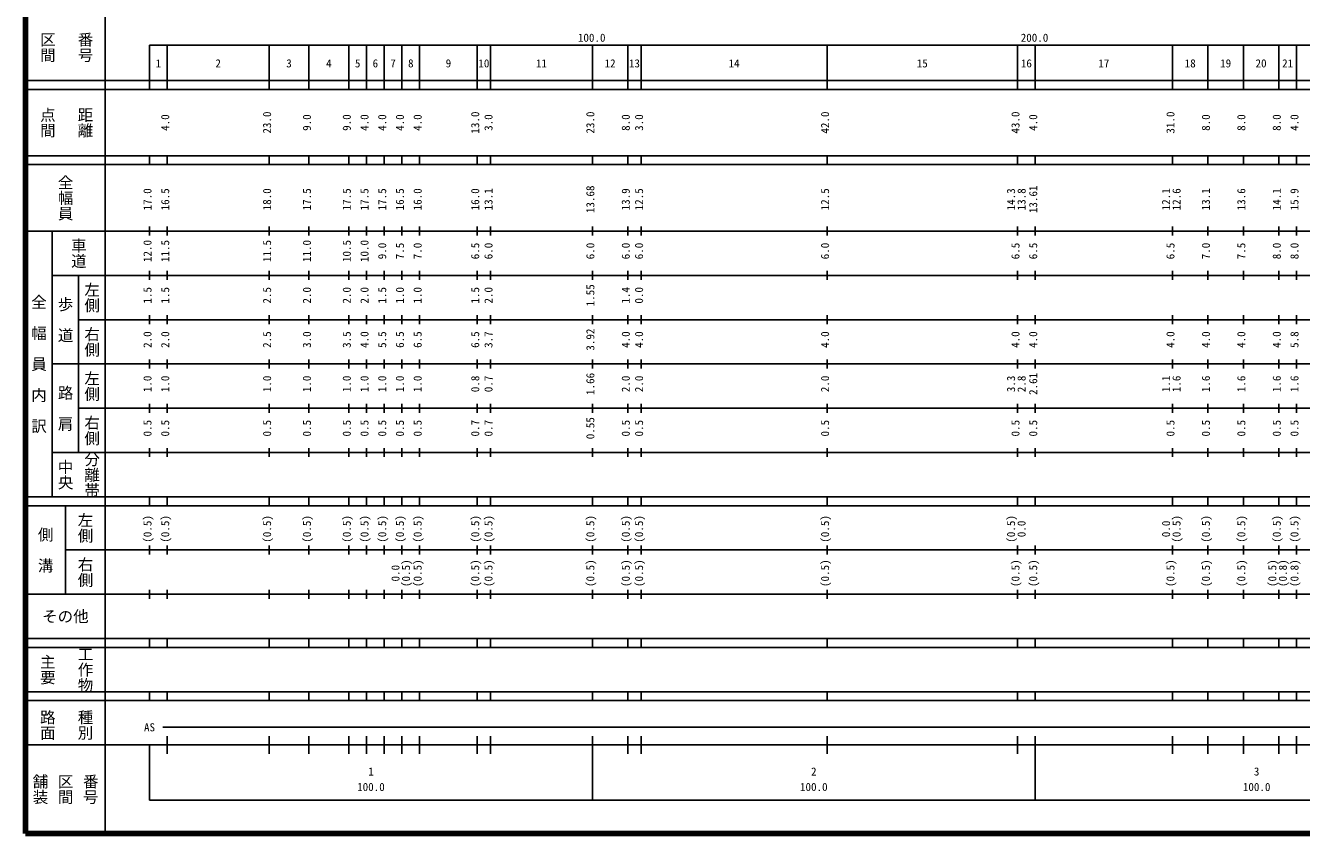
# Model space of a CAD drawing. Units: millimetres on the paper, enlarged 1000 times. Extents: x 40000 to 680000, y 20000 to 380000.
# Drawn here: x 40000 to 328127, y 20000 to 202409 of the extents above; entities that cross this region are included whole.
import ezdxf
from ezdxf.enums import TextEntityAlignment as Align

# ---------------------------------------------------------------- set-up
doc = ezdxf.new("R2010")
doc.units = ezdxf.units.MM
doc.header["$LTSCALE"] = 1000
doc.layers.add('M-TTL', color=2, linetype='Continuous', lineweight=140)
doc.layers.add('M-TTL-BAND', color=7, linetype='Continuous', lineweight=25)
doc.styles.add('@ＭＳ ゴシック', font='')
doc.styles.add('ＭＳ ゴシック', font='')
doc.styles.get('@ＭＳ ゴシック').set_extended_font_data('@MS Gothic')
doc.styles.get('ＭＳ ゴシック').set_extended_font_data('MS Gothic')

msp = doc.modelspace()

# ---------------------------------------------------------------- linework, layer by layer
at = {"layer": 'M-TTL'}
for p, q in [((40000, 380000), (40000, 20000)), ((40000, 20000), (680000, 20000))]:
    msp.add_line(p, q, dxfattribs=at)
at = {"layer": 'M-TTL-BAND'}
for p, q in [((58000, 370000), (58000, 20000)), ((68000, 198000), (579000, 198000)), ((68000, 198000), (68000, 188000)), ((72000, 188000), (72000, 198000)), ((95000, 188000), (95000, 198000)), ((104000, 188000), (104000, 198000)), ((113000, 188000), (113000, 198000)), ((117000, 188000), (117000, 198000)), ((121000, 188000), (121000, 198000)), ((125000, 188000), (125000, 198000)), ((129000, 188000), (129000, 198000)), ((142000, 188000), (142000, 198000)), ((145000, 188000), (145000, 198000)), ((168000, 188000), (168000, 198000)), ((176000, 188000), (176000, 198000)), ((179000, 188000), (179000, 198000)), ((221000, 188000), (221000, 198000)), ((264000, 188000), (264000, 198000)), ((268000, 188000), (268000, 198000)), ((299000, 188000), (299000, 198000)), ((307000, 188000), (307000, 198000)), ((315000, 188000), (315000, 198000)), ((323000, 188000), (323000, 198000)), ((327000, 188000), (327000, 198000)), ((40000, 190000), (579000, 190000)), ((40000, 188000), (579000, 188000)), ((40000, 173000), (579000, 173000)), ((68000, 171000), (68000, 173000)), ((72000, 171000), (72000, 173000)), ((95000, 171000), (95000, 173000)), ((104000, 171000), (104000, 173000)), ((113000, 171000), (113000, 173000)), ((117000, 171000), (117000, 173000)), ((121000, 171000), (121000, 173000)), ((125000, 171000), (125000, 173000)), ((129000, 171000), (129000, 173000)), ((142000, 171000), (142000, 173000)), ((145000, 171000), (145000, 173000)), ((168000, 171000), (168000, 173000)), ((176000, 171000), (176000, 173000)), ((179000, 171000), (179000, 173000)), ((221000, 171000), (221000, 173000)), ((264000, 171000), (264000, 173000)), ((268000, 171000), (268000, 173000)), ((299000, 171000), (299000, 173000)), ((307000, 171000), (307000, 173000)), ((315000, 171000), (315000, 173000)), ((323000, 171000), (323000, 173000)), ((327000, 171000), (327000, 173000)), ((40000, 171000), (579000, 171000)), ((40000, 156000), (579000, 156000)), ((46000, 96000), (46000, 156000)), ((68000, 155000), (68000, 157000)), ((72000, 155000), (72000, 157000)), ((95000, 155000), (95000, 157000)), ((104000, 155000), (104000, 157000)), ((113000, 155000), (113000, 157000)), ((117000, 155000), (117000, 157000)), ((121000, 155000), (121000, 157000)), ((125000, 155000), (125000, 157000)), ((129000, 155000), (129000, 157000)), ((142000, 155000), (142000, 157000)), ((145000, 155000), (145000, 157000)), ((168000, 155000), (168000, 157000)), ((176000, 155000), (176000, 157000)), ((179000, 155000), (179000, 157000)), ((221000, 155000), (221000, 157000)), ((264000, 155000), (264000, 157000)), ((268000, 155000), (268000, 157000)), ((299000, 155000), (299000, 157000)), ((307000, 155000), (307000, 157000)), ((315000, 155000), (315000, 157000)), ((323000, 155000), (323000, 157000)), ((327000, 155000), (327000, 157000)), ((68000, 145000), (68000, 147000)), ((72000, 145000), (72000, 147000)), ((95000, 145000), (95000, 147000)), ((104000, 145000), (104000, 147000)), ((113000, 145000), (113000, 147000)), ((117000, 145000), (117000, 147000)), ((121000, 145000), (121000, 147000)), ((125000, 145000), (125000, 147000)), ((129000, 145000), (129000, 147000)), ((142000, 145000), (142000, 147000)), ((145000, 145000), (145000, 147000)), ((168000, 145000), (168000, 147000)), ((176000, 145000), (176000, 147000)), ((179000, 145000), (179000, 147000)), ((221000, 145000), (221000, 147000)), ((264000, 145000), (264000, 147000)), ((268000, 145000), (268000, 147000)), ((299000, 145000), (299000, 147000)), ((307000, 145000), (307000, 147000)), ((315000, 145000), (315000, 147000)), ((323000, 145000), (323000, 147000)), ((327000, 145000), (327000, 147000)), ((46000, 146000), (579000, 146000)), ((52000, 146000), (52000, 106000)), ((52000, 136000), (579000, 136000)), ((68000, 135000), (68000, 137000)), ((72000, 135000), (72000, 137000)), ((95000, 135000), (95000, 137000)), ((104000, 135000), (104000, 137000)), ((113000, 135000), (113000, 137000)), ((117000, 135000), (117000, 137000)), ((121000, 135000), (121000, 137000)), ((125000, 135000), (125000, 137000)), ((129000, 135000), (129000, 137000)), ((142000, 135000), (142000, 137000)), ((145000, 135000), (145000, 137000)), ((168000, 135000), (168000, 137000)), ((176000, 135000), (176000, 137000)), ((179000, 135000), (179000, 137000)), ((221000, 135000), (221000, 137000)), ((264000, 135000), (264000, 137000)), ((268000, 135000), (268000, 137000)), ((299000, 135000), (299000, 137000)), ((307000, 135000), (307000, 137000)), ((315000, 135000), (315000, 137000)), ((323000, 135000), (323000, 137000)), ((327000, 135000), (327000, 137000)), ((68000, 125000), (68000, 127000)), ((72000, 125000), (72000, 127000)), ((95000, 125000), (95000, 127000)), ((104000, 125000), (104000, 127000)), ((113000, 125000), (113000, 127000)), ((117000, 125000), (117000, 127000)), ((121000, 125000), (121000, 127000)), ((125000, 125000), (125000, 127000)), ((129000, 125000), (129000, 127000)), ((142000, 125000), (142000, 127000)), ((145000, 125000), (145000, 127000)), ((168000, 125000), (168000, 127000)), ((176000, 125000), (176000, 127000)), ((179000, 125000), (179000, 127000)), ((221000, 125000), (221000, 127000)), ((264000, 125000), (264000, 127000)), ((268000, 125000), (268000, 127000)), ((299000, 125000), (299000, 127000)), ((307000, 125000), (307000, 127000)), ((315000, 125000), (315000, 127000)), ((323000, 125000), (323000, 127000)), ((327000, 125000), (327000, 127000)), ((46000, 126000), (579000, 126000)), ((52000, 116000), (579000, 116000)), ((68000, 115000), (68000, 117000)), ((72000, 115000), (72000, 117000)), ((95000, 115000), (95000, 117000)), ((104000, 115000), (104000, 117000)), ((113000, 115000), (113000, 117000)), ((117000, 115000), (117000, 117000)), ((121000, 115000), (121000, 117000)), ((125000, 115000), (125000, 117000)), ((129000, 115000), (129000, 117000)), ((142000, 115000), (142000, 117000)), ((145000, 115000), (145000, 117000)), ((168000, 115000), (168000, 117000)), ((176000, 115000), (176000, 117000)), ((179000, 115000), (179000, 117000)), ((221000, 115000), (221000, 117000)), ((264000, 115000), (264000, 117000)), ((268000, 115000), (268000, 117000)), ((299000, 115000), (299000, 117000)), ((307000, 115000), (307000, 117000)), ((315000, 115000), (315000, 117000)), ((323000, 115000), (323000, 117000)), ((327000, 115000), (327000, 117000)), ((68000, 105000), (68000, 107000)), ((72000, 105000), (72000, 107000)), ((95000, 105000), (95000, 107000)), ((104000, 105000), (104000, 107000)), ((113000, 105000), (113000, 107000)), ((117000, 105000), (117000, 107000)), ((121000, 105000), (121000, 107000)), ((125000, 105000), (125000, 107000)), ((129000, 105000), (129000, 107000)), ((142000, 105000), (142000, 107000)), ((145000, 105000), (145000, 107000)), ((168000, 105000), (168000, 107000)), ((176000, 105000), (176000, 107000)), ((179000, 105000), (179000, 107000)), ((221000, 105000), (221000, 107000)), ((264000, 105000), (264000, 107000)), ((268000, 105000), (268000, 107000)), ((299000, 105000), (299000, 107000)), ((307000, 105000), (307000, 107000)), ((315000, 105000), (315000, 107000)), ((323000, 105000), (323000, 107000)), ((327000, 105000), (327000, 107000)), ((46000, 106000), (579000, 106000)), ((40000, 96000), (579000, 96000)), ((68000, 94000), (68000, 96000)), ((72000, 94000), (72000, 96000)), ((95000, 94000), (95000, 96000)), ((104000, 94000), (104000, 96000)), ((113000, 94000), (113000, 96000)), ((117000, 94000), (117000, 96000)), ((121000, 94000), (121000, 96000)), ((125000, 94000), (125000, 96000)), ((129000, 94000), (129000, 96000)), ((142000, 94000), (142000, 96000)), ((145000, 94000), (145000, 96000)), ((168000, 94000), (168000, 96000)), ((176000, 94000), (176000, 96000)), ((179000, 94000), (179000, 96000)), ((221000, 94000), (221000, 96000)), ((264000, 94000), (264000, 96000)), ((268000, 94000), (268000, 96000)), ((299000, 94000), (299000, 96000)), ((307000, 94000), (307000, 96000)), ((315000, 94000), (315000, 96000)), ((323000, 94000), (323000, 96000)), ((327000, 94000), (327000, 96000)), ((40000, 94000), (579000, 94000)), ((49000, 94000), (49000, 74000)), ((49000, 84000), (579000, 84000)), ((68000, 83000), (68000, 85000)), ((72000, 83000), (72000, 85000)), ((95000, 83000), (95000, 85000)), ((104000, 83000), (104000, 85000)), ((113000, 83000), (113000, 85000)), ((117000, 83000), (117000, 85000)), ((121000, 83000), (121000, 85000)), ((125000, 83000), (125000, 85000)), ((129000, 83000), (129000, 85000)), ((142000, 83000), (142000, 85000)), ((145000, 83000), (145000, 85000)), ((168000, 83000), (168000, 85000)), ((176000, 83000), (176000, 85000)), ((179000, 83000), (179000, 85000)), ((221000, 83000), (221000, 85000)), ((264000, 83000), (264000, 85000)), ((268000, 83000), (268000, 85000)), ((299000, 83000), (299000, 85000)), ((307000, 83000), (307000, 85000)), ((315000, 83000), (315000, 85000)), ((323000, 83000), (323000, 85000)), ((327000, 83000), (327000, 85000)), ((68000, 73000), (68000, 75000)), ((72000, 73000), (72000, 75000)), ((95000, 73000), (95000, 75000)), ((104000, 73000), (104000, 75000)), ((113000, 73000), (113000, 75000)), ((117000, 73000), (117000, 75000)), ((121000, 73000), (121000, 75000)), ((125000, 73000), (125000, 75000)), ((129000, 73000), (129000, 75000)), ((142000, 73000), (142000, 75000)), ((145000, 73000), (145000, 75000)), ((168000, 73000), (168000, 75000)), ((176000, 73000), (176000, 75000)), ((179000, 73000), (179000, 75000)), ((221000, 73000), (221000, 75000)), ((264000, 73000), (264000, 75000)), ((268000, 73000), (268000, 75000)), ((299000, 73000), (299000, 75000)), ((307000, 73000), (307000, 75000)), ((315000, 73000), (315000, 75000)), ((323000, 73000), (323000, 75000)), ((327000, 73000), (327000, 75000)), ((40000, 74000), (579000, 74000)), ((40000, 64000), (579000, 64000)), ((68000, 62000), (68000, 64000)), ((72000, 62000), (72000, 64000)), ((95000, 62000), (95000, 64000)), ((104000, 62000), (104000, 64000)), ((113000, 62000), (113000, 64000)), ((117000, 62000), (117000, 64000)), ((121000, 62000), (121000, 64000)), ((125000, 62000), (125000, 64000)), ((129000, 62000), (129000, 64000)), ((142000, 62000), (142000, 64000)), ((145000, 62000), (145000, 64000)), ((168000, 62000), (168000, 64000)), ((176000, 62000), (176000, 64000)), ((179000, 62000), (179000, 64000)), ((221000, 62000), (221000, 64000)), ((264000, 62000), (264000, 64000)), ((268000, 62000), (268000, 64000)), ((299000, 62000), (299000, 64000)), ((307000, 62000), (307000, 64000)), ((315000, 62000), (315000, 64000)), ((323000, 62000), (323000, 64000)), ((327000, 62000), (327000, 64000)), ((40000, 62000), (579000, 62000)), ((40000, 52000), (579000, 52000)), ((68000, 50000), (68000, 52000)), ((72000, 50000), (72000, 52000)), ((95000, 50000), (95000, 52000)), ((104000, 50000), (104000, 52000)), ((113000, 50000), (113000, 52000)), ((117000, 50000), (117000, 52000)), ((121000, 50000), (121000, 52000)), ((125000, 50000), (125000, 52000)), ((129000, 50000), (129000, 52000)), ((142000, 50000), (142000, 52000)), ((145000, 50000), (145000, 52000)), ((168000, 50000), (168000, 52000)), ((176000, 50000), (176000, 52000)), ((179000, 50000), (179000, 52000)), ((221000, 50000), (221000, 52000)), ((264000, 50000), (264000, 52000)), ((268000, 50000), (268000, 52000)), ((299000, 50000), (299000, 52000)), ((307000, 50000), (307000, 52000)), ((315000, 50000), (315000, 52000)), ((323000, 50000), (323000, 52000)), ((327000, 50000), (327000, 52000)), ((40000, 50000), (579000, 50000)), ((71000, 44000), (556000, 44000)), ((72000, 38000), (72000, 42000)), ((95000, 38000), (95000, 42000)), ((104000, 38000), (104000, 42000)), ((113000, 38000), (113000, 42000)), ((117000, 38000), (117000, 42000)), ((121000, 38000), (121000, 42000)), ((125000, 38000), (125000, 42000)), ((129000, 38000), (129000, 42000)), ((142000, 38000), (142000, 42000)), ((145000, 38000), (145000, 42000)), ((168000, 27500), (168000, 42000)), ((176000, 38000), (176000, 42000)), ((179000, 38000), (179000, 42000)), ((221000, 38000), (221000, 42000)), ((264000, 38000), (264000, 42000)), ((268000, 27500), (268000, 42000)), ((299000, 38000), (299000, 42000)), ((307000, 38000), (307000, 42000)), ((315000, 38000), (315000, 42000)), ((323000, 38000), (323000, 42000)), ((327000, 38000), (327000, 42000)), ((40000, 40000), (579000, 40000)), ((68000, 40000), (68000, 27500)), ((68000, 27500), (579000, 27500))]:
    msp.add_line(p, q, dxfattribs=at)

# ---------------------------------------------------------------- texts
at = {"layer": 'M-TTL-BAND', "style": '@ＭＳ ゴシック'}
for s, p in [('区間', (45000, 197500)), ('番号', (53500, 197500)), ('点間', (45000, 180500)), ('距離', (53500, 180500)), ('全幅員', (49000, 163500)), ('車道', (52000, 151000)), ('左側', (55000, 141000)), ('全\u3000幅\u3000員\u3000内\u3000訳', (43000, 126000)), ('歩\u3000道', (49000, 136000)), ('右側', (55000, 131000)), ('左側', (55000, 121000)), ('路\u3000肩', (49000, 116000)), ('右側', (55000, 111000)), ('中央', (49000, 101000)), ('分離帯', (55000, 101000)), ('左側', (53500, 89000)), ('側\u3000溝', (44500, 84000)), ('右側', (53500, 79000)), ('工作物', (53500, 57000)), ('主要', (45000, 57000)), ('路面', (45000, 44500)), ('種別', (53500, 44500)), ('舗装', (43333, 30000)), ('区間', (49000, 30000)), ('番号', (54667, 30000))]:
    msp.add_text(s, height=2566, rotation=270, dxfattribs=at).set_placement(p, align=Align.MIDDLE_CENTER)
at = {"layer": 'M-TTL-BAND', "style": 'ＭＳ ゴシック'}
for s, p in [('100.0', (167844, 198195)), ('200.0', (267844, 198195)), ('1', (70000, 192405)), ('2', (83500, 192405)), ('3', (99500, 192405)), ('4', (108500, 192405)), ('5', (115000, 192405)), ('6', (119000, 192405)), ('7', (123000, 192405)), ('8', (127000, 192405)), ('9', (135500, 192405)), ('10', (143500, 192405)), ('11', (156500, 192405)), ('12', (172000, 192405)), ('13', (177500, 192405)), ('14', (200000, 192405)), ('15', (242500, 192405)), ('16', (266000, 192405)), ('17', (283500, 192405)), ('18', (303000, 192405)), ('19', (311000, 192405)), ('20', (319000, 192405)), ('21', (325000, 192405)), ('AS', (68000, 42500)), ('1', (118000, 32523)), ('2', (218000, 32523)), ('3', (318000, 32523)), ('100.0', (118000, 29033)), ('100.0', (218000, 29033)), ('100.0', (318000, 29033))]:
    msp.add_text(s, height=1833, dxfattribs=at).set_placement(p, align=Align.BOTTOM_CENTER)
for s, p in [('4.0', (73000, 180500)), ('23.0', (96000, 180500)), ('9.0', (105000, 180500)), ('9.0', (114000, 180500)), ('4.0', (118000, 180500)), ('4.0', (122000, 180500)), ('4.0', (126000, 180500)), ('4.0', (130000, 180500)), ('13.0', (143000, 180500)), ('3.0', (146000, 180500)), ('23.0', (169000, 180500)), ('8.0', (177000, 180500)), ('3.0', (180000, 180500)), ('42.0', (222000, 180500)), ('43.0', (265000, 180500)), ('4.0', (269000, 180500)), ('31.0', (300000, 180500)), ('8.0', (308000, 180500)), ('8.0', (316000, 180500)), ('8.0', (324000, 180500)), ('4.0', (328000, 180500)), ('17.0', (69000, 163174)), ('16.5', (73000, 163174)), ('18.0', (96000, 163174)), ('17.5', (105000, 163174)), ('17.5', (114000, 163174)), ('17.5', (118000, 163174)), ('17.5', (122000, 163174)), ('16.5', (126000, 163174)), ('16.0', (130000, 163174)), ('16.0', (143000, 163174)), ('13.1', (146000, 163174)), ('13.68', (169000, 163174)), ('13.9', (177000, 163174)), ('12.5', (180000, 163174)), ('12.5', (222000, 163174)), ('14.3', (264000, 163174)), ('13.8', (266370, 163174)), ('13.61', (269000, 163174)), ('12.1', (299000, 163174)), ('12.6', (301370, 163174)), ('13.1', (308000, 163174)), ('13.6', (316000, 163174)), ('14.1', (324000, 163174)), ('15.9', (328000, 163174)), ('12.0', (69000, 151500)), ('11.5', (73000, 151500)), ('11.5', (96000, 151500)), ('11.0', (105000, 151500)), ('10.5', (114000, 151500)), ('10.0', (118000, 151500)), ('9.0', (122000, 151500)), ('7.5', (126000, 151500)), ('7.0', (130000, 151500)), ('6.5', (143000, 151500)), ('6.0', (146000, 151500)), ('6.0', (169000, 151500)), ('6.0', (177000, 151500)), ('6.0', (180000, 151500)), ('6.0', (222000, 151500)), ('6.5', (265000, 151500)), ('6.5', (269000, 151500)), ('6.5', (300000, 151500)), ('7.0', (308000, 151500)), ('7.5', (316000, 151500)), ('8.0', (324000, 151500)), ('8.0', (328000, 151500)), ('1.5', (69000, 141500)), ('1.5', (73000, 141500)), ('2.5', (96000, 141500)), ('2.0', (105000, 141500)), ('2.0', (114000, 141500)), ('2.0', (118000, 141500)), ('1.5', (122000, 141500)), ('1.0', (126000, 141500)), ('1.0', (130000, 141500)), ('1.5', (143000, 141500)), ('2.0', (146000, 141500)), ('1.55', (169000, 141500)), ('1.4', (177000, 141500)), ('0.0', (180000, 141500)), ('2.0', (69000, 131500)), ('2.0', (73000, 131500)), ('2.5', (96000, 131500)), ('3.0', (105000, 131500)), ('3.5', (114000, 131500)), ('4.0', (118000, 131500)), ('5.5', (122000, 131500)), ('6.5', (126000, 131500)), ('6.5', (130000, 131500)), ('6.5', (143000, 131500)), ('3.7', (146000, 131500)), ('3.92', (169000, 131500)), ('4.0', (177000, 131500)), ('4.0', (180000, 131500)), ('4.0', (222000, 131500)), ('4.0', (265000, 131500)), ('4.0', (269000, 131500)), ('4.0', (300000, 131500)), ('4.0', (308000, 131500)), ('4.0', (316000, 131500)), ('4.0', (324000, 131500)), ('5.8', (328000, 131500)), ('1.0', (69000, 121500)), ('1.0', (73000, 121500)), ('1.0', (96000, 121500)), ('1.0', (105000, 121500)), ('1.0', (114000, 121500)), ('1.0', (118000, 121500)), ('1.0', (122000, 121500)), ('1.0', (126000, 121500)), ('1.0', (130000, 121500)), ('0.8', (143000, 121500)), ('0.7', (146000, 121500)), ('1.66', (169000, 121500)), ('2.0', (177000, 121500)), ('2.0', (180000, 121500)), ('2.0', (222000, 121500)), ('3.3', (264000, 121500)), ('2.8', (266370, 121500)), ('2.61', (269000, 121500)), ('1.1', (299000, 121500)), ('1.6', (301370, 121500)), ('1.6', (308000, 121500)), ('1.6', (316000, 121500)), ('1.6', (324000, 121500)), ('1.6', (328000, 121500)), ('0.5', (69000, 111500)), ('0.5', (73000, 111500)), ('0.5', (96000, 111500)), ('0.5', (105000, 111500)), ('0.5', (114000, 111500)), ('0.5', (118000, 111500)), ('0.5', (122000, 111500)), ('0.5', (126000, 111500)), ('0.5', (130000, 111500)), ('0.7', (143000, 111500)), ('0.7', (146000, 111500)), ('0.55', (169000, 111500)), ('0.5', (177000, 111500)), ('0.5', (180000, 111500)), ('0.5', (222000, 111500)), ('0.5', (265000, 111500)), ('0.5', (269000, 111500)), ('0.5', (300000, 111500)), ('0.5', (308000, 111500)), ('0.5', (316000, 111500)), ('0.5', (324000, 111500)), ('0.5', (328000, 111500)), ('(0.5)', (69000, 88764)), ('(0.5)', (73000, 88764)), ('(0.5)', (96000, 88764)), ('(0.5)', (105000, 88764)), ('(0.5)', (114000, 88764)), ('(0.5)', (118000, 88764)), ('(0.5)', (122000, 88764)), ('(0.5)', (126000, 88764)), ('(0.5)', (130000, 88764)), ('(0.5)', (143000, 88764)), ('(0.5)', (146000, 88764)), ('(0.5)', (169000, 88764)), ('(0.5)', (177000, 88764)), ('(0.5)', (180000, 88764)), ('(0.5)', (222000, 88764)), ('(0.5)', (264000, 88764)), ('0.0', (266370, 88764)), ('0.0', (299000, 88764)), ('(0.5)', (301370, 88764)), ('(0.5)', (308000, 88764)), ('(0.5)', (316000, 88764)), ('(0.5)', (324000, 88764)), ('(0.5)', (328000, 88764)), ('(0.5)', (127370, 78764)), ('(0.5)', (130000, 78764)), ('(0.5)', (143000, 78764)), ('(0.5)', (146000, 78764)), ('(0.5)', (169000, 78764)), ('(0.5)', (177000, 78764)), ('(0.5)', (180000, 78764)), ('(0.5)', (222000, 78764)), ('(0.5)', (265000, 78764)), ('(0.5)', (269000, 78764)), ('(0.5)', (300000, 78764)), ('(0.5)', (308000, 78764)), ('(0.5)', (316000, 78764)), ('(0.5)', (323000, 78764)), ('(0.8)', (325370, 78764)), ('(0.8)', (328000, 78764)), ('0.0', (125000, 78764))]:
    msp.add_text(s, height=1833, rotation=90, dxfattribs=at).set_placement(p, align=Align.BOTTOM_CENTER)
msp.add_text('その他', height=2566, dxfattribs=at).set_placement((49000, 69000), align=Align.MIDDLE_CENTER)

doc.saveas('drawing.dxf')
